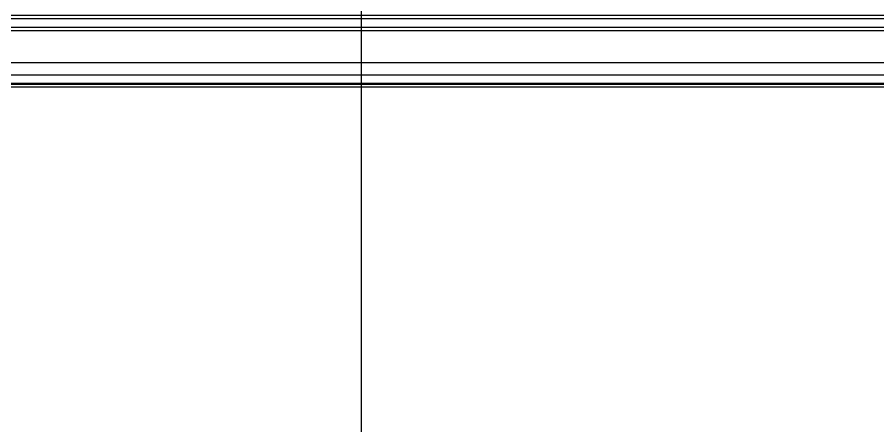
# Model space of a CAD drawing. Extents: x 758840 to 1108724, y -102573 to 143521.
# Drawn here: x 853037 to 853762, y 121527 to 121871 of the extents above; entities that cross this region are included whole.
import ezdxf

# ---------------------------------------------------------------- set-up
doc = ezdxf.new("R2010")
doc.units = 0
doc.header["$LTSCALE"] = 1000
doc.header["$MEASUREMENT"] = 0
doc.linetypes.add('$0$ARCH-DC$0$ACAD_ISO10W100', pattern=[18.5, 12, -3, 0.5, -3])
for name, color, linetype in [('GEN-DC 8', 8, 'Continuous'), ('GEN-DC 虚线', 8, 'Continuous'), ('室外柴油发电-2层', 241, 'Continuous')]:
    doc.layers.add(name, color=color, linetype=linetype)

# ---------------------------------------------------------------- blocks, each defined once
blk = doc.blocks.new('柴发假负载')
at = {"color": 2, "lineweight": 30}
for p, q in [((8428970.612, -3628393.904), (8432270.612, -3628393.904)), ((8432270.612, -3628396.904), (8428970.612, -3628396.904)), ((8428970.612, -3628433.904), (8432270.612, -3628433.904))]:
    blk.add_line(p, q, dxfattribs=at)
blk.add_lwpolyline([(8432270.612, -3628383.904), (8428970.612, -3628383.904), (8428970.612, -3628443.904), (8432270.612, -3628443.904)], close=True)
at = {"color": 3}
for points in [[(8428970.612, -3628443.904), (8430030.612, -3628443.904), (8430030.612, -3628423.904), (8428970.612, -3628423.904)], [(8428972.612, -3628441.904), (8430028.612, -3628441.904), (8430028.612, -3628423.904), (8428972.612, -3628423.904)]]:
    blk.add_lwpolyline(points, close=True, dxfattribs=at)
at = {"layer": 'GEN-DC 8', "color": 4, "linetype": '$0$ARCH-DC$0$ACAD_ISO10W100', "ltscale": 20}
blk.add_line((8429432.122, -3630915.648), (8429432.122, -3627229.715), dxfattribs=at)
at = {"layer": 'GEN-DC 虚线'}
for p, q in [((8432270.612, -3628386.904), (8428970.612, -3628386.904)), ((8428970.612, -3628440.904), (8432270.612, -3628440.904))]:
    blk.add_line(p, q, dxfattribs=at)
blk.add_lwpolyline([(8432270.612, -3628383.904), (8428970.612, -3628383.904), (8428970.612, -3628443.904), (8432270.612, -3628443.904)], close=True, dxfattribs=at)

msp = doc.modelspace()

# ---------------------------------------------------------------- block references
at = {"layer": '室外柴油发电-2层'}
msp.add_blockref('柴发假负载', (-7576105, 3750256.89), dxfattribs=at)

doc.saveas('drawing.dxf')
